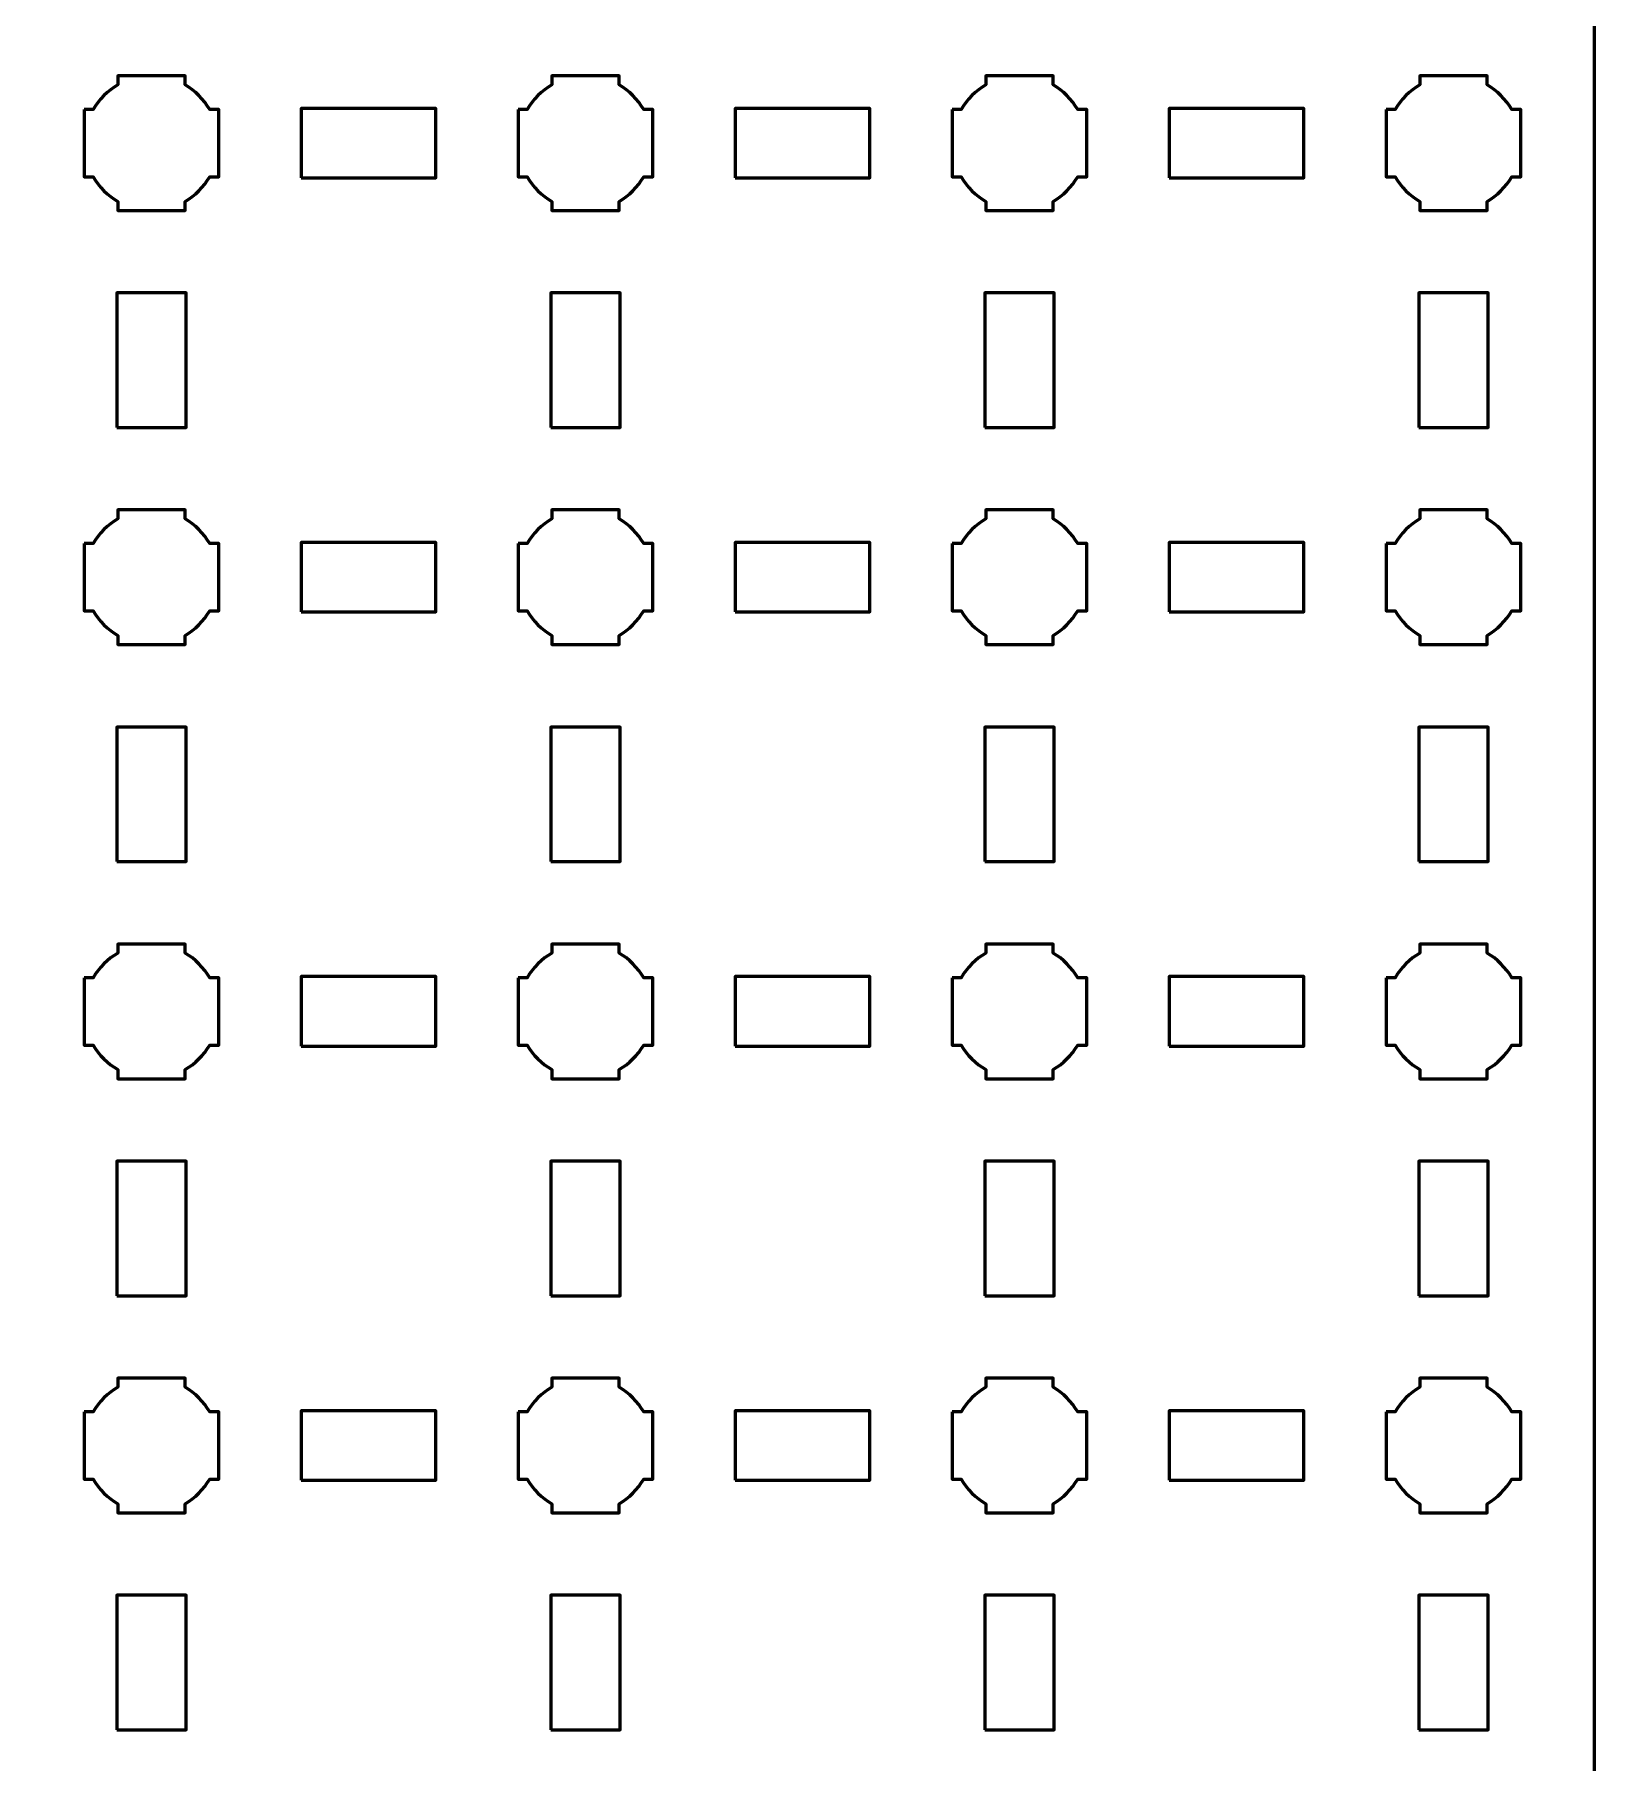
# Model space of a CAD drawing. Header units: centimetres. Extents: x -40.1 to 19.1, y -44.5 to 14.8.
# Drawn here: x 11.96 to 19.15, y -23.31 to -15.35 of the extents above; entities that cross this region are included whole.
import ezdxf

# ---------------------------------------------------------------- set-up
doc = ezdxf.new("R2010")
doc.units = ezdxf.units.CM
doc.header["$MEASUREMENT"] = 0
doc.layers.add('Layer 1', color=7, linetype='Continuous')

msp = doc.modelspace()

# ---------------------------------------------------------------- linework, layer by layer
at = {"layer": 'Layer 1', "color": 250, "lineweight": 53}
for points in [[(13.19, -16.01), (13.81, -16.01), (13.81, -15.69), (13.19, -15.69), (13.19, -16.01)], [(15.19, -16.01), (15.81, -16.01), (15.81, -15.69), (15.19, -15.69), (15.19, -16.01)], [(17.19, -16.01), (17.81, -16.01), (17.81, -15.69), (17.19, -15.69), (17.19, -16.01)], [(12.34, -17.16), (12.66, -17.16), (12.66, -16.54), (12.34, -16.54), (12.34, -17.16)], [(14.34, -17.16), (14.66, -17.16), (14.66, -16.54), (14.34, -16.54), (14.34, -17.16)], [(16.34, -17.16), (16.66, -17.16), (16.66, -16.54), (16.34, -16.54), (16.34, -17.16)], [(18.34, -17.16), (18.66, -17.16), (18.66, -16.54), (18.34, -16.54), (18.34, -17.16)], [(13.19, -18.01), (13.81, -18.01), (13.81, -17.69), (13.19, -17.69), (13.19, -18.01)], [(15.19, -18.01), (15.81, -18.01), (15.81, -17.69), (15.19, -17.69), (15.19, -18.01)], [(17.19, -18.01), (17.81, -18.01), (17.81, -17.69), (17.19, -17.69), (17.19, -18.01)], [(12.34, -19.16), (12.66, -19.16), (12.66, -18.54), (12.34, -18.54), (12.34, -19.16)], [(14.34, -19.16), (14.66, -19.16), (14.66, -18.54), (14.34, -18.54), (14.34, -19.16)], [(16.34, -19.16), (16.66, -19.16), (16.66, -18.54), (16.34, -18.54), (16.34, -19.16)], [(18.34, -19.16), (18.66, -19.16), (18.66, -18.54), (18.34, -18.54), (18.34, -19.16)], [(13.19, -20.01), (13.81, -20.01), (13.81, -19.69), (13.19, -19.69), (13.19, -20.01)], [(15.19, -20.01), (15.81, -20.01), (15.81, -19.69), (15.19, -19.69), (15.19, -20.01)], [(17.19, -20.01), (17.81, -20.01), (17.81, -19.69), (17.19, -19.69), (17.19, -20.01)], [(12.34, -21.16), (12.66, -21.16), (12.66, -20.54), (12.34, -20.54), (12.34, -21.16)], [(14.34, -21.16), (14.66, -21.16), (14.66, -20.54), (14.34, -20.54), (14.34, -21.16)], [(16.34, -21.16), (16.66, -21.16), (16.66, -20.54), (16.34, -20.54), (16.34, -21.16)], [(18.34, -21.16), (18.66, -21.16), (18.66, -20.54), (18.34, -20.54), (18.34, -21.16)], [(13.19, -22.01), (13.81, -22.01), (13.81, -21.69), (13.19, -21.69), (13.19, -22.01)], [(15.19, -22.01), (15.81, -22.01), (15.81, -21.69), (15.19, -21.69), (15.19, -22.01)], [(17.19, -22.01), (17.81, -22.01), (17.81, -21.69), (17.19, -21.69), (17.19, -22.01)], [(12.34, -23.16), (12.66, -23.16), (12.66, -22.54), (12.34, -22.54), (12.34, -23.16)], [(14.34, -23.16), (14.66, -23.16), (14.66, -22.54), (14.34, -22.54), (14.34, -23.16)], [(16.34, -23.16), (16.66, -23.16), (16.66, -22.54), (16.34, -22.54), (16.34, -23.16)], [(18.34, -23.16), (18.66, -23.16), (18.66, -22.54), (18.34, -22.54), (18.34, -23.16)]]:
    msp.add_lwpolyline(points, close=True, dxfattribs=at)
msp.add_open_spline([(-40.15, -44), (-40.15, -44), (-40.15, 14.3), (-40.15, 14.3), (-40.15, 14.3), (-40.15, 14.57609), (-39.92609, 14.8), (-39.65, 14.8), (-39.65, 14.8), (-39.65, 14.8), (18.65, 14.8), (18.65, 14.8), (18.65, 14.8), (18.92609, 14.8), (19.15, 14.57609), (19.15, 14.3), (19.15, 14.3), (19.15, 14.3), (19.15, -44), (19.15, -44), (19.15, -44), (19.15, -44.27609), (18.92609, -44.5), (18.65, -44.5), (18.65, -44.5), (18.65, -44.5), (-39.65, -44.5), (-39.65, -44.5), (-39.65, -44.5), (-39.92609, -44.5), (-40.15, -44.27609), (-40.15, -44)], degree=3, knots=[0, 0, 0, 0, 0.125, 0.125, 0.125, 0.125, 0.25, 0.25, 0.25, 0.25, 0.375, 0.375, 0.375, 0.375, 0.5, 0.5, 0.5, 0.5, 0.625, 0.625, 0.625, 0.625, 0.75, 0.75, 0.75, 0.75, 0.875, 0.875, 0.875, 0.875, 1, 1, 1, 1], dxfattribs=at)
at = {"layer": 'Layer 1', "lineweight": 53}
for points in [[(12.19, -15.695), (12.19, -15.695), (12.23149, -15.695), (12.23149, -15.695), (12.23149, -15.695), (12.25872, -15.64795), (12.29795, -15.60872), (12.345, -15.58149), (12.345, -15.58149), (12.345, -15.58149), (12.345, -15.54), (12.345, -15.54), (12.345, -15.54), (12.345, -15.54), (12.5, -15.54), (12.5, -15.54), (12.5, -15.54), (12.5, -15.54), (12.655, -15.54), (12.655, -15.54), (12.655, -15.54), (12.655, -15.54), (12.655, -15.58149), (12.655, -15.58149), (12.655, -15.58149), (12.70205, -15.60872), (12.74128, -15.64795), (12.76851, -15.695), (12.76851, -15.695), (12.76851, -15.695), (12.81, -15.695), (12.81, -15.695), (12.81, -15.695), (12.81, -15.695), (12.81, -15.85), (12.81, -15.85), (12.81, -15.85), (12.81, -15.85), (12.81, -16.005), (12.81, -16.005), (12.81, -16.005), (12.81, -16.005), (12.76851, -16.005), (12.76851, -16.005), (12.76851, -16.005), (12.74128, -16.05205), (12.70205, -16.09128), (12.655, -16.11851), (12.655, -16.11851), (12.655, -16.11851), (12.655, -16.16), (12.655, -16.16), (12.655, -16.16), (12.655, -16.16), (12.5, -16.16), (12.5, -16.16), (12.5, -16.16), (12.5, -16.16), (12.345, -16.16), (12.345, -16.16), (12.345, -16.16), (12.345, -16.16), (12.345, -16.11851), (12.345, -16.11851), (12.345, -16.11851), (12.29795, -16.09128), (12.25872, -16.05205), (12.23149, -16.005), (12.23149, -16.005), (12.23149, -16.005), (12.19, -16.005), (12.19, -16.005), (12.19, -16.005), (12.19, -16.005), (12.19, -15.85), (12.19, -15.85), (12.19, -15.85), (12.19, -15.85), (12.19, -15.695), (12.19, -15.695)], [(14.19, -15.695), (14.19, -15.695), (14.23149, -15.695), (14.23149, -15.695), (14.23149, -15.695), (14.25872, -15.64795), (14.29795, -15.60872), (14.345, -15.58149), (14.345, -15.58149), (14.345, -15.58149), (14.345, -15.54), (14.345, -15.54), (14.345, -15.54), (14.345, -15.54), (14.5, -15.54), (14.5, -15.54), (14.5, -15.54), (14.5, -15.54), (14.655, -15.54), (14.655, -15.54), (14.655, -15.54), (14.655, -15.54), (14.655, -15.58149), (14.655, -15.58149), (14.655, -15.58149), (14.70205, -15.60872), (14.74128, -15.64795), (14.76851, -15.695), (14.76851, -15.695), (14.76851, -15.695), (14.81, -15.695), (14.81, -15.695), (14.81, -15.695), (14.81, -15.695), (14.81, -15.85), (14.81, -15.85), (14.81, -15.85), (14.81, -15.85), (14.81, -16.005), (14.81, -16.005), (14.81, -16.005), (14.81, -16.005), (14.76851, -16.005), (14.76851, -16.005), (14.76851, -16.005), (14.74128, -16.05205), (14.70205, -16.09128), (14.655, -16.11851), (14.655, -16.11851), (14.655, -16.11851), (14.655, -16.16), (14.655, -16.16), (14.655, -16.16), (14.655, -16.16), (14.5, -16.16), (14.5, -16.16), (14.5, -16.16), (14.5, -16.16), (14.345, -16.16), (14.345, -16.16), (14.345, -16.16), (14.345, -16.16), (14.345, -16.11851), (14.345, -16.11851), (14.345, -16.11851), (14.29795, -16.09128), (14.25872, -16.05205), (14.23149, -16.005), (14.23149, -16.005), (14.23149, -16.005), (14.19, -16.005), (14.19, -16.005), (14.19, -16.005), (14.19, -16.005), (14.19, -15.85), (14.19, -15.85), (14.19, -15.85), (14.19, -15.85), (14.19, -15.695), (14.19, -15.695)], [(16.19, -15.695), (16.19, -15.695), (16.23149, -15.695), (16.23149, -15.695), (16.23149, -15.695), (16.25872, -15.64795), (16.29795, -15.60872), (16.345, -15.58149), (16.345, -15.58149), (16.345, -15.58149), (16.345, -15.54), (16.345, -15.54), (16.345, -15.54), (16.345, -15.54), (16.5, -15.54), (16.5, -15.54), (16.5, -15.54), (16.5, -15.54), (16.655, -15.54), (16.655, -15.54), (16.655, -15.54), (16.655, -15.54), (16.655, -15.58149), (16.655, -15.58149), (16.655, -15.58149), (16.70205, -15.60872), (16.74128, -15.64795), (16.76851, -15.695), (16.76851, -15.695), (16.76851, -15.695), (16.81, -15.695), (16.81, -15.695), (16.81, -15.695), (16.81, -15.695), (16.81, -15.85), (16.81, -15.85), (16.81, -15.85), (16.81, -15.85), (16.81, -16.005), (16.81, -16.005), (16.81, -16.005), (16.81, -16.005), (16.76851, -16.005), (16.76851, -16.005), (16.76851, -16.005), (16.74128, -16.05205), (16.70205, -16.09128), (16.655, -16.11851), (16.655, -16.11851), (16.655, -16.11851), (16.655, -16.16), (16.655, -16.16), (16.655, -16.16), (16.655, -16.16), (16.5, -16.16), (16.5, -16.16), (16.5, -16.16), (16.5, -16.16), (16.345, -16.16), (16.345, -16.16), (16.345, -16.16), (16.345, -16.16), (16.345, -16.11851), (16.345, -16.11851), (16.345, -16.11851), (16.29795, -16.09128), (16.25872, -16.05205), (16.23149, -16.005), (16.23149, -16.005), (16.23149, -16.005), (16.19, -16.005), (16.19, -16.005), (16.19, -16.005), (16.19, -16.005), (16.19, -15.85), (16.19, -15.85), (16.19, -15.85), (16.19, -15.85), (16.19, -15.695), (16.19, -15.695)], [(18.19, -15.695), (18.19, -15.695), (18.23149, -15.695), (18.23149, -15.695), (18.23149, -15.695), (18.25872, -15.64795), (18.29795, -15.60872), (18.345, -15.58149), (18.345, -15.58149), (18.345, -15.58149), (18.345, -15.54), (18.345, -15.54), (18.345, -15.54), (18.345, -15.54), (18.5, -15.54), (18.5, -15.54), (18.5, -15.54), (18.5, -15.54), (18.655, -15.54), (18.655, -15.54), (18.655, -15.54), (18.655, -15.54), (18.655, -15.58149), (18.655, -15.58149), (18.655, -15.58149), (18.70205, -15.60872), (18.74128, -15.64795), (18.76851, -15.695), (18.76851, -15.695), (18.76851, -15.695), (18.81, -15.695), (18.81, -15.695), (18.81, -15.695), (18.81, -15.695), (18.81, -15.85), (18.81, -15.85), (18.81, -15.85), (18.81, -15.85), (18.81, -16.005), (18.81, -16.005), (18.81, -16.005), (18.81, -16.005), (18.76851, -16.005), (18.76851, -16.005), (18.76851, -16.005), (18.74128, -16.05205), (18.70205, -16.09128), (18.655, -16.11851), (18.655, -16.11851), (18.655, -16.11851), (18.655, -16.16), (18.655, -16.16), (18.655, -16.16), (18.655, -16.16), (18.5, -16.16), (18.5, -16.16), (18.5, -16.16), (18.5, -16.16), (18.345, -16.16), (18.345, -16.16), (18.345, -16.16), (18.345, -16.16), (18.345, -16.11851), (18.345, -16.11851), (18.345, -16.11851), (18.29795, -16.09128), (18.25872, -16.05205), (18.23149, -16.005), (18.23149, -16.005), (18.23149, -16.005), (18.19, -16.005), (18.19, -16.005), (18.19, -16.005), (18.19, -16.005), (18.19, -15.85), (18.19, -15.85), (18.19, -15.85), (18.19, -15.85), (18.19, -15.695), (18.19, -15.695)], [(12.19, -17.695), (12.19, -17.695), (12.23149, -17.695), (12.23149, -17.695), (12.23149, -17.695), (12.25872, -17.64795), (12.29795, -17.60872), (12.345, -17.58149), (12.345, -17.58149), (12.345, -17.58149), (12.345, -17.54), (12.345, -17.54), (12.345, -17.54), (12.345, -17.54), (12.5, -17.54), (12.5, -17.54), (12.5, -17.54), (12.5, -17.54), (12.655, -17.54), (12.655, -17.54), (12.655, -17.54), (12.655, -17.54), (12.655, -17.58149), (12.655, -17.58149), (12.655, -17.58149), (12.70205, -17.60872), (12.74128, -17.64795), (12.76851, -17.695), (12.76851, -17.695), (12.76851, -17.695), (12.81, -17.695), (12.81, -17.695), (12.81, -17.695), (12.81, -17.695), (12.81, -17.85), (12.81, -17.85), (12.81, -17.85), (12.81, -17.85), (12.81, -18.005), (12.81, -18.005), (12.81, -18.005), (12.81, -18.005), (12.76851, -18.005), (12.76851, -18.005), (12.76851, -18.005), (12.74128, -18.05205), (12.70205, -18.09128), (12.655, -18.11851), (12.655, -18.11851), (12.655, -18.11851), (12.655, -18.16), (12.655, -18.16), (12.655, -18.16), (12.655, -18.16), (12.5, -18.16), (12.5, -18.16), (12.5, -18.16), (12.5, -18.16), (12.345, -18.16), (12.345, -18.16), (12.345, -18.16), (12.345, -18.16), (12.345, -18.11851), (12.345, -18.11851), (12.345, -18.11851), (12.29795, -18.09128), (12.25872, -18.05205), (12.23149, -18.005), (12.23149, -18.005), (12.23149, -18.005), (12.19, -18.005), (12.19, -18.005), (12.19, -18.005), (12.19, -18.005), (12.19, -17.85), (12.19, -17.85), (12.19, -17.85), (12.19, -17.85), (12.19, -17.695), (12.19, -17.695)], [(14.19, -17.695), (14.19, -17.695), (14.23149, -17.695), (14.23149, -17.695), (14.23149, -17.695), (14.25872, -17.64795), (14.29795, -17.60872), (14.345, -17.58149), (14.345, -17.58149), (14.345, -17.58149), (14.345, -17.54), (14.345, -17.54), (14.345, -17.54), (14.345, -17.54), (14.5, -17.54), (14.5, -17.54), (14.5, -17.54), (14.5, -17.54), (14.655, -17.54), (14.655, -17.54), (14.655, -17.54), (14.655, -17.54), (14.655, -17.58149), (14.655, -17.58149), (14.655, -17.58149), (14.70205, -17.60872), (14.74128, -17.64795), (14.76851, -17.695), (14.76851, -17.695), (14.76851, -17.695), (14.81, -17.695), (14.81, -17.695), (14.81, -17.695), (14.81, -17.695), (14.81, -17.85), (14.81, -17.85), (14.81, -17.85), (14.81, -17.85), (14.81, -18.005), (14.81, -18.005), (14.81, -18.005), (14.81, -18.005), (14.76851, -18.005), (14.76851, -18.005), (14.76851, -18.005), (14.74128, -18.05205), (14.70205, -18.09128), (14.655, -18.11851), (14.655, -18.11851), (14.655, -18.11851), (14.655, -18.16), (14.655, -18.16), (14.655, -18.16), (14.655, -18.16), (14.5, -18.16), (14.5, -18.16), (14.5, -18.16), (14.5, -18.16), (14.345, -18.16), (14.345, -18.16), (14.345, -18.16), (14.345, -18.16), (14.345, -18.11851), (14.345, -18.11851), (14.345, -18.11851), (14.29795, -18.09128), (14.25872, -18.05205), (14.23149, -18.005), (14.23149, -18.005), (14.23149, -18.005), (14.19, -18.005), (14.19, -18.005), (14.19, -18.005), (14.19, -18.005), (14.19, -17.85), (14.19, -17.85), (14.19, -17.85), (14.19, -17.85), (14.19, -17.695), (14.19, -17.695)], [(16.19, -17.695), (16.19, -17.695), (16.23149, -17.695), (16.23149, -17.695), (16.23149, -17.695), (16.25872, -17.64795), (16.29795, -17.60872), (16.345, -17.58149), (16.345, -17.58149), (16.345, -17.58149), (16.345, -17.54), (16.345, -17.54), (16.345, -17.54), (16.345, -17.54), (16.5, -17.54), (16.5, -17.54), (16.5, -17.54), (16.5, -17.54), (16.655, -17.54), (16.655, -17.54), (16.655, -17.54), (16.655, -17.54), (16.655, -17.58149), (16.655, -17.58149), (16.655, -17.58149), (16.70205, -17.60872), (16.74128, -17.64795), (16.76851, -17.695), (16.76851, -17.695), (16.76851, -17.695), (16.81, -17.695), (16.81, -17.695), (16.81, -17.695), (16.81, -17.695), (16.81, -17.85), (16.81, -17.85), (16.81, -17.85), (16.81, -17.85), (16.81, -18.005), (16.81, -18.005), (16.81, -18.005), (16.81, -18.005), (16.76851, -18.005), (16.76851, -18.005), (16.76851, -18.005), (16.74128, -18.05205), (16.70205, -18.09128), (16.655, -18.11851), (16.655, -18.11851), (16.655, -18.11851), (16.655, -18.16), (16.655, -18.16), (16.655, -18.16), (16.655, -18.16), (16.5, -18.16), (16.5, -18.16), (16.5, -18.16), (16.5, -18.16), (16.345, -18.16), (16.345, -18.16), (16.345, -18.16), (16.345, -18.16), (16.345, -18.11851), (16.345, -18.11851), (16.345, -18.11851), (16.29795, -18.09128), (16.25872, -18.05205), (16.23149, -18.005), (16.23149, -18.005), (16.23149, -18.005), (16.19, -18.005), (16.19, -18.005), (16.19, -18.005), (16.19, -18.005), (16.19, -17.85), (16.19, -17.85), (16.19, -17.85), (16.19, -17.85), (16.19, -17.695), (16.19, -17.695)], [(18.19, -17.695), (18.19, -17.695), (18.23149, -17.695), (18.23149, -17.695), (18.23149, -17.695), (18.25872, -17.64795), (18.29795, -17.60872), (18.345, -17.58149), (18.345, -17.58149), (18.345, -17.58149), (18.345, -17.54), (18.345, -17.54), (18.345, -17.54), (18.345, -17.54), (18.5, -17.54), (18.5, -17.54), (18.5, -17.54), (18.5, -17.54), (18.655, -17.54), (18.655, -17.54), (18.655, -17.54), (18.655, -17.54), (18.655, -17.58149), (18.655, -17.58149), (18.655, -17.58149), (18.70205, -17.60872), (18.74128, -17.64795), (18.76851, -17.695), (18.76851, -17.695), (18.76851, -17.695), (18.81, -17.695), (18.81, -17.695), (18.81, -17.695), (18.81, -17.695), (18.81, -17.85), (18.81, -17.85), (18.81, -17.85), (18.81, -17.85), (18.81, -18.005), (18.81, -18.005), (18.81, -18.005), (18.81, -18.005), (18.76851, -18.005), (18.76851, -18.005), (18.76851, -18.005), (18.74128, -18.05205), (18.70205, -18.09128), (18.655, -18.11851), (18.655, -18.11851), (18.655, -18.11851), (18.655, -18.16), (18.655, -18.16), (18.655, -18.16), (18.655, -18.16), (18.5, -18.16), (18.5, -18.16), (18.5, -18.16), (18.5, -18.16), (18.345, -18.16), (18.345, -18.16), (18.345, -18.16), (18.345, -18.16), (18.345, -18.11851), (18.345, -18.11851), (18.345, -18.11851), (18.29795, -18.09128), (18.25872, -18.05205), (18.23149, -18.005), (18.23149, -18.005), (18.23149, -18.005), (18.19, -18.005), (18.19, -18.005), (18.19, -18.005), (18.19, -18.005), (18.19, -17.85), (18.19, -17.85), (18.19, -17.85), (18.19, -17.85), (18.19, -17.695), (18.19, -17.695)], [(12.19, -19.695), (12.19, -19.695), (12.23149, -19.695), (12.23149, -19.695), (12.23149, -19.695), (12.25872, -19.64795), (12.29795, -19.60872), (12.345, -19.58149), (12.345, -19.58149), (12.345, -19.58149), (12.345, -19.54), (12.345, -19.54), (12.345, -19.54), (12.345, -19.54), (12.5, -19.54), (12.5, -19.54), (12.5, -19.54), (12.5, -19.54), (12.655, -19.54), (12.655, -19.54), (12.655, -19.54), (12.655, -19.54), (12.655, -19.58149), (12.655, -19.58149), (12.655, -19.58149), (12.70205, -19.60872), (12.74128, -19.64795), (12.76851, -19.695), (12.76851, -19.695), (12.76851, -19.695), (12.81, -19.695), (12.81, -19.695), (12.81, -19.695), (12.81, -19.695), (12.81, -19.85), (12.81, -19.85), (12.81, -19.85), (12.81, -19.85), (12.81, -20.005), (12.81, -20.005), (12.81, -20.005), (12.81, -20.005), (12.76851, -20.005), (12.76851, -20.005), (12.76851, -20.005), (12.74128, -20.05205), (12.70205, -20.09128), (12.655, -20.11851), (12.655, -20.11851), (12.655, -20.11851), (12.655, -20.16), (12.655, -20.16), (12.655, -20.16), (12.655, -20.16), (12.5, -20.16), (12.5, -20.16), (12.5, -20.16), (12.5, -20.16), (12.345, -20.16), (12.345, -20.16), (12.345, -20.16), (12.345, -20.16), (12.345, -20.11851), (12.345, -20.11851), (12.345, -20.11851), (12.29795, -20.09128), (12.25872, -20.05205), (12.23149, -20.005), (12.23149, -20.005), (12.23149, -20.005), (12.19, -20.005), (12.19, -20.005), (12.19, -20.005), (12.19, -20.005), (12.19, -19.85), (12.19, -19.85), (12.19, -19.85), (12.19, -19.85), (12.19, -19.695), (12.19, -19.695)], [(14.19, -19.695), (14.19, -19.695), (14.23149, -19.695), (14.23149, -19.695), (14.23149, -19.695), (14.25872, -19.64795), (14.29795, -19.60872), (14.345, -19.58149), (14.345, -19.58149), (14.345, -19.58149), (14.345, -19.54), (14.345, -19.54), (14.345, -19.54), (14.345, -19.54), (14.5, -19.54), (14.5, -19.54), (14.5, -19.54), (14.5, -19.54), (14.655, -19.54), (14.655, -19.54), (14.655, -19.54), (14.655, -19.54), (14.655, -19.58149), (14.655, -19.58149), (14.655, -19.58149), (14.70205, -19.60872), (14.74128, -19.64795), (14.76851, -19.695), (14.76851, -19.695), (14.76851, -19.695), (14.81, -19.695), (14.81, -19.695), (14.81, -19.695), (14.81, -19.695), (14.81, -19.85), (14.81, -19.85), (14.81, -19.85), (14.81, -19.85), (14.81, -20.005), (14.81, -20.005), (14.81, -20.005), (14.81, -20.005), (14.76851, -20.005), (14.76851, -20.005), (14.76851, -20.005), (14.74128, -20.05205), (14.70205, -20.09128), (14.655, -20.11851), (14.655, -20.11851), (14.655, -20.11851), (14.655, -20.16), (14.655, -20.16), (14.655, -20.16), (14.655, -20.16), (14.5, -20.16), (14.5, -20.16), (14.5, -20.16), (14.5, -20.16), (14.345, -20.16), (14.345, -20.16), (14.345, -20.16), (14.345, -20.16), (14.345, -20.11851), (14.345, -20.11851), (14.345, -20.11851), (14.29795, -20.09128), (14.25872, -20.05205), (14.23149, -20.005), (14.23149, -20.005), (14.23149, -20.005), (14.19, -20.005), (14.19, -20.005), (14.19, -20.005), (14.19, -20.005), (14.19, -19.85), (14.19, -19.85), (14.19, -19.85), (14.19, -19.85), (14.19, -19.695), (14.19, -19.695)], [(16.19, -19.695), (16.19, -19.695), (16.23149, -19.695), (16.23149, -19.695), (16.23149, -19.695), (16.25872, -19.64795), (16.29795, -19.60872), (16.345, -19.58149), (16.345, -19.58149), (16.345, -19.58149), (16.345, -19.54), (16.345, -19.54), (16.345, -19.54), (16.345, -19.54), (16.5, -19.54), (16.5, -19.54), (16.5, -19.54), (16.5, -19.54), (16.655, -19.54), (16.655, -19.54), (16.655, -19.54), (16.655, -19.54), (16.655, -19.58149), (16.655, -19.58149), (16.655, -19.58149), (16.70205, -19.60872), (16.74128, -19.64795), (16.76851, -19.695), (16.76851, -19.695), (16.76851, -19.695), (16.81, -19.695), (16.81, -19.695), (16.81, -19.695), (16.81, -19.695), (16.81, -19.85), (16.81, -19.85), (16.81, -19.85), (16.81, -19.85), (16.81, -20.005), (16.81, -20.005), (16.81, -20.005), (16.81, -20.005), (16.76851, -20.005), (16.76851, -20.005), (16.76851, -20.005), (16.74128, -20.05205), (16.70205, -20.09128), (16.655, -20.11851), (16.655, -20.11851), (16.655, -20.11851), (16.655, -20.16), (16.655, -20.16), (16.655, -20.16), (16.655, -20.16), (16.5, -20.16), (16.5, -20.16), (16.5, -20.16), (16.5, -20.16), (16.345, -20.16), (16.345, -20.16), (16.345, -20.16), (16.345, -20.16), (16.345, -20.11851), (16.345, -20.11851), (16.345, -20.11851), (16.29795, -20.09128), (16.25872, -20.05205), (16.23149, -20.005), (16.23149, -20.005), (16.23149, -20.005), (16.19, -20.005), (16.19, -20.005), (16.19, -20.005), (16.19, -20.005), (16.19, -19.85), (16.19, -19.85), (16.19, -19.85), (16.19, -19.85), (16.19, -19.695), (16.19, -19.695)], [(18.19, -19.695), (18.19, -19.695), (18.23149, -19.695), (18.23149, -19.695), (18.23149, -19.695), (18.25872, -19.64795), (18.29795, -19.60872), (18.345, -19.58149), (18.345, -19.58149), (18.345, -19.58149), (18.345, -19.54), (18.345, -19.54), (18.345, -19.54), (18.345, -19.54), (18.5, -19.54), (18.5, -19.54), (18.5, -19.54), (18.5, -19.54), (18.655, -19.54), (18.655, -19.54), (18.655, -19.54), (18.655, -19.54), (18.655, -19.58149), (18.655, -19.58149), (18.655, -19.58149), (18.70205, -19.60872), (18.74128, -19.64795), (18.76851, -19.695), (18.76851, -19.695), (18.76851, -19.695), (18.81, -19.695), (18.81, -19.695), (18.81, -19.695), (18.81, -19.695), (18.81, -19.85), (18.81, -19.85), (18.81, -19.85), (18.81, -19.85), (18.81, -20.005), (18.81, -20.005), (18.81, -20.005), (18.81, -20.005), (18.76851, -20.005), (18.76851, -20.005), (18.76851, -20.005), (18.74128, -20.05205), (18.70205, -20.09128), (18.655, -20.11851), (18.655, -20.11851), (18.655, -20.11851), (18.655, -20.16), (18.655, -20.16), (18.655, -20.16), (18.655, -20.16), (18.5, -20.16), (18.5, -20.16), (18.5, -20.16), (18.5, -20.16), (18.345, -20.16), (18.345, -20.16), (18.345, -20.16), (18.345, -20.16), (18.345, -20.11851), (18.345, -20.11851), (18.345, -20.11851), (18.29795, -20.09128), (18.25872, -20.05205), (18.23149, -20.005), (18.23149, -20.005), (18.23149, -20.005), (18.19, -20.005), (18.19, -20.005), (18.19, -20.005), (18.19, -20.005), (18.19, -19.85), (18.19, -19.85), (18.19, -19.85), (18.19, -19.85), (18.19, -19.695), (18.19, -19.695)], [(12.19, -21.695), (12.19, -21.695), (12.23149, -21.695), (12.23149, -21.695), (12.23149, -21.695), (12.25872, -21.64795), (12.29795, -21.60872), (12.345, -21.58149), (12.345, -21.58149), (12.345, -21.58149), (12.345, -21.54), (12.345, -21.54), (12.345, -21.54), (12.345, -21.54), (12.5, -21.54), (12.5, -21.54), (12.5, -21.54), (12.5, -21.54), (12.655, -21.54), (12.655, -21.54), (12.655, -21.54), (12.655, -21.54), (12.655, -21.58149), (12.655, -21.58149), (12.655, -21.58149), (12.70205, -21.60872), (12.74128, -21.64795), (12.76851, -21.695), (12.76851, -21.695), (12.76851, -21.695), (12.81, -21.695), (12.81, -21.695), (12.81, -21.695), (12.81, -21.695), (12.81, -21.85), (12.81, -21.85), (12.81, -21.85), (12.81, -21.85), (12.81, -22.005), (12.81, -22.005), (12.81, -22.005), (12.81, -22.005), (12.76851, -22.005), (12.76851, -22.005), (12.76851, -22.005), (12.74128, -22.05205), (12.70205, -22.09128), (12.655, -22.11851), (12.655, -22.11851), (12.655, -22.11851), (12.655, -22.16), (12.655, -22.16), (12.655, -22.16), (12.655, -22.16), (12.5, -22.16), (12.5, -22.16), (12.5, -22.16), (12.5, -22.16), (12.345, -22.16), (12.345, -22.16), (12.345, -22.16), (12.345, -22.16), (12.345, -22.11851), (12.345, -22.11851), (12.345, -22.11851), (12.29795, -22.09128), (12.25872, -22.05205), (12.23149, -22.005), (12.23149, -22.005), (12.23149, -22.005), (12.19, -22.005), (12.19, -22.005), (12.19, -22.005), (12.19, -22.005), (12.19, -21.85), (12.19, -21.85), (12.19, -21.85), (12.19, -21.85), (12.19, -21.695), (12.19, -21.695)], [(14.19, -21.695), (14.19, -21.695), (14.23149, -21.695), (14.23149, -21.695), (14.23149, -21.695), (14.25872, -21.64795), (14.29795, -21.60872), (14.345, -21.58149), (14.345, -21.58149), (14.345, -21.58149), (14.345, -21.54), (14.345, -21.54), (14.345, -21.54), (14.345, -21.54), (14.5, -21.54), (14.5, -21.54), (14.5, -21.54), (14.5, -21.54), (14.655, -21.54), (14.655, -21.54), (14.655, -21.54), (14.655, -21.54), (14.655, -21.58149), (14.655, -21.58149), (14.655, -21.58149), (14.70205, -21.60872), (14.74128, -21.64795), (14.76851, -21.695), (14.76851, -21.695), (14.76851, -21.695), (14.81, -21.695), (14.81, -21.695), (14.81, -21.695), (14.81, -21.695), (14.81, -21.85), (14.81, -21.85), (14.81, -21.85), (14.81, -21.85), (14.81, -22.005), (14.81, -22.005), (14.81, -22.005), (14.81, -22.005), (14.76851, -22.005), (14.76851, -22.005), (14.76851, -22.005), (14.74128, -22.05205), (14.70205, -22.09128), (14.655, -22.11851), (14.655, -22.11851), (14.655, -22.11851), (14.655, -22.16), (14.655, -22.16), (14.655, -22.16), (14.655, -22.16), (14.5, -22.16), (14.5, -22.16), (14.5, -22.16), (14.5, -22.16), (14.345, -22.16), (14.345, -22.16), (14.345, -22.16), (14.345, -22.16), (14.345, -22.11851), (14.345, -22.11851), (14.345, -22.11851), (14.29795, -22.09128), (14.25872, -22.05205), (14.23149, -22.005), (14.23149, -22.005), (14.23149, -22.005), (14.19, -22.005), (14.19, -22.005), (14.19, -22.005), (14.19, -22.005), (14.19, -21.85), (14.19, -21.85), (14.19, -21.85), (14.19, -21.85), (14.19, -21.695), (14.19, -21.695)], [(16.19, -21.695), (16.19, -21.695), (16.23149, -21.695), (16.23149, -21.695), (16.23149, -21.695), (16.25872, -21.64795), (16.29795, -21.60872), (16.345, -21.58149), (16.345, -21.58149), (16.345, -21.58149), (16.345, -21.54), (16.345, -21.54), (16.345, -21.54), (16.345, -21.54), (16.5, -21.54), (16.5, -21.54), (16.5, -21.54), (16.5, -21.54), (16.655, -21.54), (16.655, -21.54), (16.655, -21.54), (16.655, -21.54), (16.655, -21.58149), (16.655, -21.58149), (16.655, -21.58149), (16.70205, -21.60872), (16.74128, -21.64795), (16.76851, -21.695), (16.76851, -21.695), (16.76851, -21.695), (16.81, -21.695), (16.81, -21.695), (16.81, -21.695), (16.81, -21.695), (16.81, -21.85), (16.81, -21.85), (16.81, -21.85), (16.81, -21.85), (16.81, -22.005), (16.81, -22.005), (16.81, -22.005), (16.81, -22.005), (16.76851, -22.005), (16.76851, -22.005), (16.76851, -22.005), (16.74128, -22.05205), (16.70205, -22.09128), (16.655, -22.11851), (16.655, -22.11851), (16.655, -22.11851), (16.655, -22.16), (16.655, -22.16), (16.655, -22.16), (16.655, -22.16), (16.5, -22.16), (16.5, -22.16), (16.5, -22.16), (16.5, -22.16), (16.345, -22.16), (16.345, -22.16), (16.345, -22.16), (16.345, -22.16), (16.345, -22.11851), (16.345, -22.11851), (16.345, -22.11851), (16.29795, -22.09128), (16.25872, -22.05205), (16.23149, -22.005), (16.23149, -22.005), (16.23149, -22.005), (16.19, -22.005), (16.19, -22.005), (16.19, -22.005), (16.19, -22.005), (16.19, -21.85), (16.19, -21.85), (16.19, -21.85), (16.19, -21.85), (16.19, -21.695), (16.19, -21.695)], [(18.19, -21.695), (18.19, -21.695), (18.23149, -21.695), (18.23149, -21.695), (18.23149, -21.695), (18.25872, -21.64795), (18.29795, -21.60872), (18.345, -21.58149), (18.345, -21.58149), (18.345, -21.58149), (18.345, -21.54), (18.345, -21.54), (18.345, -21.54), (18.345, -21.54), (18.5, -21.54), (18.5, -21.54), (18.5, -21.54), (18.5, -21.54), (18.655, -21.54), (18.655, -21.54), (18.655, -21.54), (18.655, -21.54), (18.655, -21.58149), (18.655, -21.58149), (18.655, -21.58149), (18.70205, -21.60872), (18.74128, -21.64795), (18.76851, -21.695), (18.76851, -21.695), (18.76851, -21.695), (18.81, -21.695), (18.81, -21.695), (18.81, -21.695), (18.81, -21.695), (18.81, -21.85), (18.81, -21.85), (18.81, -21.85), (18.81, -21.85), (18.81, -22.005), (18.81, -22.005), (18.81, -22.005), (18.81, -22.005), (18.76851, -22.005), (18.76851, -22.005), (18.76851, -22.005), (18.74128, -22.05205), (18.70205, -22.09128), (18.655, -22.11851), (18.655, -22.11851), (18.655, -22.11851), (18.655, -22.16), (18.655, -22.16), (18.655, -22.16), (18.655, -22.16), (18.5, -22.16), (18.5, -22.16), (18.5, -22.16), (18.5, -22.16), (18.345, -22.16), (18.345, -22.16), (18.345, -22.16), (18.345, -22.16), (18.345, -22.11851), (18.345, -22.11851), (18.345, -22.11851), (18.29795, -22.09128), (18.25872, -22.05205), (18.23149, -22.005), (18.23149, -22.005), (18.23149, -22.005), (18.19, -22.005), (18.19, -22.005), (18.19, -22.005), (18.19, -22.005), (18.19, -21.85), (18.19, -21.85), (18.19, -21.85), (18.19, -21.85), (18.19, -21.695), (18.19, -21.695)]]:
    msp.add_open_spline(points, degree=3, knots=[0, 0, 0, 0, 0.05, 0.05, 0.05, 0.05, 0.1, 0.1, 0.1, 0.1, 0.15, 0.15, 0.15, 0.15, 0.2, 0.2, 0.2, 0.2, 0.25, 0.25, 0.25, 0.25, 0.3, 0.3, 0.3, 0.3, 0.35, 0.35, 0.35, 0.35, 0.4, 0.4, 0.4, 0.4, 0.45, 0.45, 0.45, 0.45, 0.5, 0.5, 0.5, 0.5, 0.55, 0.55, 0.55, 0.55, 0.6, 0.6, 0.6, 0.6, 0.65, 0.65, 0.65, 0.65, 0.7, 0.7, 0.7, 0.7, 0.75, 0.75, 0.75, 0.75, 0.8, 0.8, 0.8, 0.8, 0.85, 0.85, 0.85, 0.85, 0.9, 0.9, 0.9, 0.9, 0.95, 0.95, 0.95, 0.95, 1, 1, 1, 1], dxfattribs=at)

doc.saveas('drawing.dxf')
